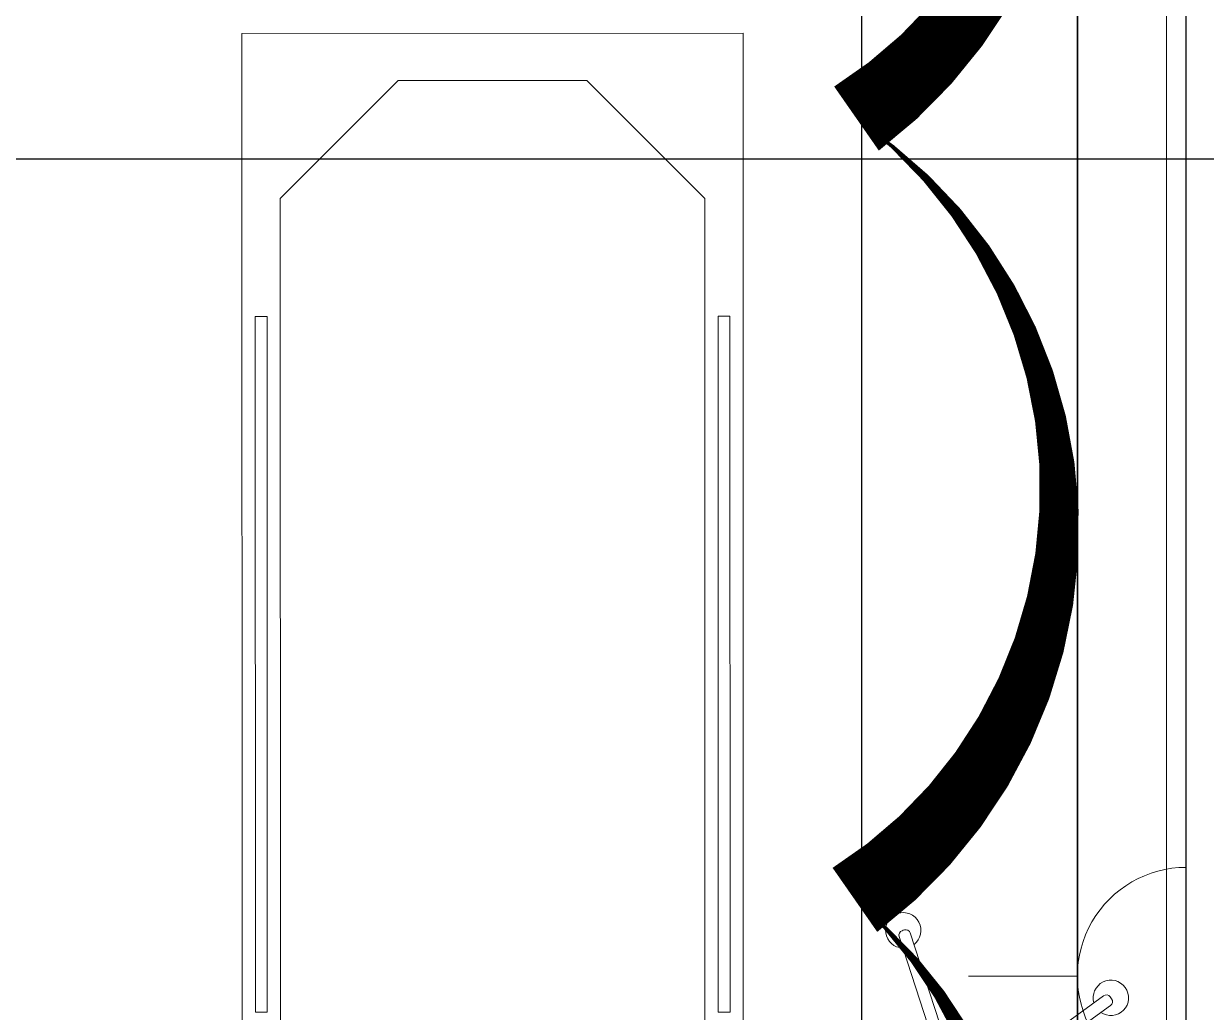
# Model space of a CAD drawing. Header units: metres. Extents: x 75097 to 220695, y -1557923 to -1361206.
# Drawn here: x 157341 to 159347, y -1410721 to -1409044 of the extents above; entities that cross this region are included whole.
import ezdxf

# ---------------------------------------------------------------- set-up
doc = ezdxf.new("R2010")
doc.units = ezdxf.units.M
doc.layers.get('0').update_dxf_attribs({"lineweight": 0})
doc.layers.add('A-100 - Copy$0$axes', color=8, linetype='Continuous')
for name, color, linetype, lineweight in [('A-100 - Copy$0$Medical Equipment and Furniture', 8, 'Continuous', 0), ('A-100 - Copy$0$Medical Equipment and Furniture1', 8, 'Continuous', 5), ('A-100 - Copy$0$Walls', 8, 'Continuous', 0), ('E-LG', 245, 'Continuous', 30)]:
    doc.layers.add(name, color=color, linetype=linetype, lineweight=lineweight)
doc.layers.add('E-POWR', color=7, linetype='Continuous', lineweight=9, true_color=0x4e7e3e)
doc.layers.add('REV 01', color=7, linetype='Continuous', lineweight=0, true_color=0xe41b4d)

# ---------------------------------------------------------------- blocks, each defined once
blk = doc.blocks.new('NORMAL SOCKET')
at = {"layer": 'E-POWR'}
for p, q in [((0, 307.7), (0, 615.4)), ((-307.7, 0), (307.7, 0))]:
    blk.add_line(p, q, dxfattribs=at)
blk.add_ellipse((0, 0), major_axis=(32.8, 305.9), ratio=1, start_param=4.81904, end_param=7.960633, dxfattribs=at)
blk = doc.blocks.new('A-100 - Copy$0$HF16786E-P')
at = {"layer": 'A-100 - Copy$0$Medical Equipment and Furniture1'}
for p, q in [((0, 0.425), (-2.14, 0.425)), ((-2.14, 0.425), (-2.14, -0.425)), ((-0.48, 0.4025), (-1.66, 0.4025)), ((-1.66, 0.3825), (-1.66, 0.4025)), ((-0.48, 0.3825), (-0.48, 0.4025)), ((-0.48, 0.3825), (-1.66, 0.3825)), ((-1.86, 0.36), (-2.06, 0.16)), ((-0.28, 0.36), (-1.86, 0.36)), ((-2.06, 0.16), (-2.06, -0.16)), ((-2.06, -0.16), (-1.86, -0.36)), ((-1.86, -0.36), (-0.28, -0.36)), ((-0.48, -0.3825), (-1.66, -0.3825)), ((-1.66, -0.3825), (-1.66, -0.4025)), ((-0.48, -0.3825), (-0.48, -0.4025)), ((-0.48, -0.4025), (-1.66, -0.4025)), ((-2.14, -0.425), (0, -0.425))]:
    blk.add_line(p, q, dxfattribs=at)
for points in [[(-0.48, 0.3825), (-0.48, 0.3825), (-0.48, 0.3825), (-0.48, 0.3825), (-0.48, 0.3825), (-0.48, 0.3825), (-0.48, 0.3825), (-0.48, 0.3825), (-0.48, 0.3825), (-0.48, 0.3825), (-0.48, 0.3825), (-0.48, 0.3825), (-0.48, 0.3825), (-0.48, 0.3825), (-0.48, 0.3825), (-0.48, 0.3825), (-0.48, 0.3825), (-0.48, 0.3825), (-0.48, 0.3825), (-0.48, 0.3825), (-0.48, 0.3825), (-0.48, 0.3825), (-0.48, 0.3825), (-0.48, 0.3825), (-0.48, 0.3825), (-0.48, 0.3825), (-0.48, 0.3825), (-0.48, 0.3825), (-0.48, 0.3825), (-0.48, 0.3825), (-0.48, 0.3825), (-0.48, 0.3825), (-0.48, 0.3825), (-0.48, 0.3825), (-0.48, 0.3825), (-0.48, 0.3825), (-0.48, 0.3825), (-0.48, 0.3825), (-0.48, 0.3825), (-0.48, 0.3825), (-0.48, 0.3825), (-0.48, 0.3825), (-0.48, 0.3825), (-0.48, 0.3825), (-0.48, 0.3825), (-0.48, 0.3825), (-0.48, 0.3825), (-0.48, 0.3825), (-0.48, 0.3825), (-0.48, 0.3825), (-0.48, 0.3825), (-0.48, 0.3825), (-0.48, 0.3825), (-0.48, 0.3825), (-0.48, 0.3825), (-0.48, 0.3825), (-0.48, 0.3825), (-0.48, 0.3825), (-0.48, 0.3825), (-0.48, 0.3825), (-0.48, 0.3825), (-0.48, 0.3825), (-0.48, 0.3825), (-0.48, 0.3825), (-0.48, 0.3825), (-0.48, 0.3825), (-0.48, 0.3825), (-0.48, 0.3825), (-0.48, 0.3825), (-0.48, 0.3825), (-0.48, 0.3825), (-0.48, 0.3825), (-0.48, 0.3825), (-0.48, 0.3825), (-0.48, 0.3825), (-0.48, 0.3825), (-0.48, 0.3825), (-0.48, 0.3825), (-0.48, 0.3825), (-0.48, 0.3825), (-0.48, 0.3825), (-0.48, 0.3825), (-0.48, 0.3825), (-0.48, 0.3825), (-0.48, 0.3825), (-0.48, 0.3825), (-0.48, 0.3825), (-0.48, 0.3825), (-0.48, 0.3825), (-0.48, 0.3825), (-0.48, 0.3825), (-0.48, 0.3825), (-0.48, 0.3825), (-0.48, 0.3825), (-0.48, 0.3825), (-0.48, 0.3825), (-0.48, 0.3825), (-0.48, 0.3825), (-0.48, 0.3825), (-0.48, 0.3825), (-0.48, 0.3825), (-0.48, 0.3825), (-0.48, 0.3825), (-0.48, 0.3825), (-0.48, 0.3825), (-0.48, 0.3825), (-0.48, 0.3825), (-0.48, 0.3825), (-0.48, 0.3825), (-0.48, 0.3825), (-0.48, 0.3825), (-0.48, 0.3825), (-0.48, 0.3825), (-0.48, 0.3825), (-0.48, 0.3825), (-0.48, 0.3825), (-0.48, 0.3825), (-0.48, 0.3825), (-0.48, 0.3825), (-0.48, 0.3825), (-0.48, 0.3825), (-0.48, 0.3825), (-0.48, 0.3825), (-0.48, 0.3825), (-0.48, 0.3825), (-0.48, 0.3825), (-0.48, 0.3825), (-0.48, 0.3825), (-0.48, 0.3825), (-0.48, 0.3825), (-0.48, 0.3825), (-0.48, 0.3825), (-0.48, 0.3825), (-0.48, 0.3825), (-0.48, 0.3825), (-0.48, 0.3825), (-0.48, 0.3825), (-0.48, 0.3825), (-0.48, 0.3825), (-0.48, 0.3825), (-0.48, 0.3825), (-0.48, 0.3825), (-0.48, 0.3825), (-0.48, 0.3825), (-0.48, 0.3825), (-0.48, 0.3825), (-0.48, 0.3825), (-0.48, 0.3825), (-0.48, 0.3825), (-0.48, 0.3825), (-0.48, 0.3825), (-0.48, 0.3825), (-0.48, 0.3825), (-0.48, 0.3825), (-0.48, 0.3825), (-0.48, 0.3825), (-0.48, 0.3825), (-0.48, 0.3825), (-0.48, 0.3825), (-0.48, 0.3825), (-0.48, 0.3825), (-0.48, 0.3825), (-0.48, 0.3825), (-0.48, 0.3825), (-0.48, 0.3825), (-0.48, 0.3825), (-0.48, 0.3825), (-0.48, 0.3825), (-0.48, 0.3825), (-0.48, 0.3825), (-0.48, 0.3825), (-0.48, 0.3825), (-0.48, 0.3825), (-0.48, 0.3825), (-0.48, 0.3825), (-0.48, 0.3825), (-0.48, 0.3825), (-0.48, 0.3825), (-0.48, 0.3825), (-0.48, 0.3825), (-0.48, 0.3825), (-0.48, 0.3825), (-0.48, 0.3825), (-0.48, 0.3825), (-0.48, 0.3825), (-0.48, 0.3825), (-0.48, 0.3825), (-0.48, 0.3825), (-0.48, 0.3825), (-0.48, 0.3825), (-0.48, 0.3825), (-0.48, 0.3825), (-0.48, 0.3825), (-0.48, 0.3825), (-0.48, 0.3825), (-0.48, 0.3825), (-0.48, 0.3825), (-0.48, 0.3825), (-0.48, 0.3825), (-0.48, 0.3825), (-0.48, 0.3825), (-0.48, 0.3825), (-0.48, 0.3825), (-0.48, 0.3825), (-0.48, 0.3825), (-0.48, 0.3825), (-0.48, 0.3825), (-0.48, 0.3825), (-0.48, 0.3825), (-0.48, 0.3825), (-0.48, 0.3825), (-0.48, 0.3825), (-0.48, 0.3825), (-0.48, 0.3825), (-0.48, 0.3825), (-0.48, 0.3825), (-0.48, 0.3825), (-0.48, 0.3825), (-0.48, 0.3825)], [(-0.48, 0.3825), (-0.48, 0.3825), (-0.48, 0.3825), (-0.48, 0.3825), (-0.48, 0.3825), (-0.48, 0.3825), (-0.48, 0.3825), (-0.48, 0.3825), (-0.48, 0.3825), (-0.48, 0.3825), (-0.48, 0.3825), (-0.48, 0.3825), (-0.48, 0.3825), (-0.48, 0.3825), (-0.48, 0.3825), (-0.48, 0.3825), (-0.48, 0.3825), (-0.48, 0.3825), (-0.48, 0.3825), (-0.48, 0.3825), (-0.48, 0.3825), (-0.48, 0.3825), (-0.48, 0.3825), (-0.48, 0.3825), (-0.48, 0.3825), (-0.48, 0.3825), (-0.48, 0.3825), (-0.48, 0.3825), (-0.48, 0.3825), (-0.48, 0.3825), (-0.48, 0.3825), (-0.48, 0.3825), (-0.48, 0.3825), (-0.48, 0.3825), (-0.48, 0.3825), (-0.48, 0.3825), (-0.48, 0.3825), (-0.48, 0.3825), (-0.48, 0.3825), (-0.48, 0.3825), (-0.48, 0.3825), (-0.48, 0.3825), (-0.48, 0.3825), (-0.48, 0.3825), (-0.48, 0.3825), (-0.48, 0.3825), (-0.48, 0.3825), (-0.48, 0.3825), (-0.48, 0.3825), (-0.48, 0.3825), (-0.48, 0.3825), (-0.48, 0.3825), (-0.48, 0.3825), (-0.48, 0.3825), (-0.48, 0.3825), (-0.48, 0.3825), (-0.48, 0.3825), (-0.48, 0.3825), (-0.48, 0.3825), (-0.48, 0.3825), (-0.48, 0.3825), (-0.48, 0.3825), (-0.48, 0.3825), (-0.48, 0.3825), (-0.48, 0.3825), (-0.48, 0.3825), (-0.48, 0.3825), (-0.48, 0.3825), (-0.48, 0.3825), (-0.48, 0.3825), (-0.48, 0.3825), (-0.48, 0.3825), (-0.48, 0.3825), (-0.48, 0.3825), (-0.48, 0.3825), (-0.48, 0.3825), (-0.48, 0.3825), (-0.48, 0.3825), (-0.48, 0.3825), (-0.48, 0.3825), (-0.48, 0.3825), (-0.48, 0.3825), (-0.48, 0.3825), (-0.48, 0.3825), (-0.48, 0.3825), (-0.48, 0.3825), (-0.48, 0.3825), (-0.48, 0.3825), (-0.48, 0.3825), (-0.48, 0.3825), (-0.48, 0.3825), (-0.48, 0.3825), (-0.48, 0.3825), (-0.48, 0.3825), (-0.48, 0.3825), (-0.48, 0.3825), (-0.48, 0.3825), (-0.48, 0.3825), (-0.48, 0.3825), (-0.48, 0.3825), (-0.48, 0.3825), (-0.48, 0.3825), (-0.48, 0.3825), (-0.48, 0.3825), (-0.48, 0.3825), (-0.48, 0.3825), (-0.48, 0.3825), (-0.48, 0.3825), (-0.48, 0.3825), (-0.48, 0.3825), (-0.48, 0.3825), (-0.48, 0.3825), (-0.48, 0.3825), (-0.48, 0.3825), (-0.48, 0.3825), (-0.48, 0.3825), (-0.48, 0.3825), (-0.48, 0.3825), (-0.48, 0.3825), (-0.48, 0.3825), (-0.48, 0.3825), (-0.48, 0.3825), (-0.48, 0.3825), (-0.48, 0.3825), (-0.48, 0.3825), (-0.48, 0.3825), (-0.48, 0.3825), (-0.48, 0.3825), (-0.48, 0.3825), (-0.48, 0.3825), (-0.48, 0.3825), (-0.48, 0.3825), (-0.48, 0.3825), (-0.48, 0.3825), (-0.48, 0.3825), (-0.48, 0.3825), (-0.48, 0.3825), (-0.48, 0.3825), (-0.48, 0.3825), (-0.48, 0.3825), (-0.48, 0.3825), (-0.48, 0.3825), (-0.48, 0.3825), (-0.48, 0.3825), (-0.48, 0.3825), (-0.48, 0.3825), (-0.48, 0.3825), (-0.48, 0.3825), (-0.48, 0.3825), (-0.48, 0.3825), (-0.48, 0.3825), (-0.48, 0.3825), (-0.48, 0.3825), (-0.48, 0.3825), (-0.48, 0.3825), (-0.48, 0.3825), (-0.48, 0.3825), (-0.48, 0.3825), (-0.48, 0.3825), (-0.48, 0.3825), (-0.48, 0.3825), (-0.48, 0.3825), (-0.48, 0.3825), (-0.48, 0.3825), (-0.48, 0.3825), (-0.48, 0.3825), (-0.48, 0.3825), (-0.48, 0.3825), (-0.48, 0.3825), (-0.48, 0.3825), (-0.48, 0.3825), (-0.48, 0.3825), (-0.48, 0.3825), (-0.48, 0.3825), (-0.48, 0.3825), (-0.48, 0.3825), (-0.48, 0.3825), (-0.48, 0.3825), (-0.48, 0.3825), (-0.48, 0.3825), (-0.48, 0.3825), (-0.48, 0.3825), (-0.48, 0.3825), (-0.48, 0.3825), (-0.48, 0.3825), (-0.48, 0.3825), (-0.48, 0.3825), (-0.48, 0.3825), (-0.48, 0.3825), (-0.48, 0.3825), (-0.48, 0.3825), (-0.48, 0.3825), (-0.48, 0.3825), (-0.48, 0.3825), (-0.48, 0.3825), (-0.48, 0.3825), (-0.48, 0.3825), (-0.48, 0.3825), (-0.48, 0.3825), (-0.48, 0.3825), (-0.48, 0.3825), (-0.48, 0.3825), (-0.48, 0.3825), (-0.48, 0.3825), (-0.48, 0.3825), (-0.48, 0.3825), (-0.48, 0.3825), (-0.48, 0.3825), (-0.48, 0.3825), (-0.48, 0.3825), (-0.48, 0.3825), (-0.48, 0.3825), (-0.48, 0.3825), (-0.48, 0.3825)], [(-0.48, 0.3825), (-0.48, 0.3825), (-0.48, 0.3825), (-0.48, 0.3825), (-0.48, 0.3825), (-0.48, 0.3825), (-0.48, 0.3825), (-0.48, 0.3825), (-0.48, 0.3825), (-0.48, 0.3825), (-0.48, 0.3825), (-0.48, 0.3825), (-0.48, 0.3825), (-0.48, 0.3825), (-0.48, 0.3825), (-0.48, 0.3825), (-0.48, 0.3825), (-0.48, 0.3825), (-0.48, 0.3825), (-0.48, 0.3825), (-0.48, 0.3825), (-0.48, 0.3825), (-0.48, 0.3825), (-0.48, 0.3825), (-0.48, 0.3825), (-0.48, 0.3825), (-0.48, 0.3825), (-0.48, 0.3825), (-0.48, 0.3825), (-0.48, 0.3825), (-0.48, 0.3825), (-0.48, 0.3825), (-0.48, 0.3825), (-0.48, 0.3825), (-0.48, 0.3825), (-0.48, 0.3825), (-0.48, 0.3825), (-0.48, 0.3825), (-0.48, 0.3825), (-0.48, 0.3825), (-0.48, 0.3825), (-0.48, 0.3825), (-0.48, 0.3825), (-0.48, 0.3825), (-0.48, 0.3825), (-0.48, 0.3825), (-0.48, 0.3825), (-0.48, 0.3825), (-0.48, 0.3825), (-0.48, 0.3825), (-0.48, 0.3825), (-0.48, 0.3825), (-0.48, 0.3825), (-0.48, 0.3825), (-0.48, 0.3825), (-0.48, 0.3825), (-0.48, 0.3825), (-0.48, 0.3825), (-0.48, 0.3825), (-0.48, 0.3825), (-0.48, 0.3825), (-0.48, 0.3825), (-0.48, 0.3825), (-0.48, 0.3825), (-0.48, 0.3825), (-0.48, 0.3825), (-0.48, 0.3825), (-0.48, 0.3825), (-0.48, 0.3825), (-0.48, 0.3825), (-0.48, 0.3825), (-0.48, 0.3825), (-0.48, 0.3825), (-0.48, 0.3825), (-0.48, 0.3825), (-0.48, 0.3825), (-0.48, 0.3825), (-0.48, 0.3825), (-0.48, 0.3825), (-0.48, 0.3825), (-0.48, 0.3825), (-0.48, 0.3825), (-0.48, 0.3825), (-0.48, 0.3825), (-0.48, 0.3825), (-0.48, 0.3825), (-0.48, 0.3825), (-0.48, 0.3825), (-0.48, 0.3825), (-0.48, 0.3825), (-0.48, 0.3825), (-0.48, 0.3825), (-0.48, 0.3825), (-0.48, 0.3825), (-0.48, 0.3825), (-0.48, 0.3825), (-0.48, 0.3825), (-0.48, 0.3825), (-0.48, 0.3825), (-0.48, 0.3825), (-0.48, 0.3825), (-0.48, 0.3825), (-0.48, 0.3825), (-0.48, 0.3825), (-0.48, 0.3825), (-0.48, 0.3825), (-0.48, 0.3825), (-0.48, 0.3825), (-0.48, 0.3825), (-0.48, 0.3825), (-0.48, 0.3825), (-0.48, 0.3825), (-0.48, 0.3825), (-0.48, 0.3825), (-0.48, 0.3825), (-0.48, 0.3825), (-0.48, 0.3825), (-0.48, 0.3825), (-0.48, 0.3825), (-0.48, 0.3825), (-0.48, 0.3825), (-0.48, 0.3825), (-0.48, 0.3825), (-0.48, 0.3825), (-0.48, 0.3825), (-0.48, 0.3825), (-0.48, 0.3825), (-0.48, 0.3825), (-0.48, 0.3825), (-0.48, 0.3825), (-0.48, 0.3825), (-0.48, 0.3825), (-0.48, 0.3825), (-0.48, 0.3825), (-0.48, 0.3825), (-0.48, 0.3825), (-0.48, 0.3825), (-0.48, 0.3825), (-0.48, 0.3825), (-0.48, 0.3825), (-0.48, 0.3825), (-0.48, 0.3825), (-0.48, 0.3825), (-0.48, 0.3825), (-0.48, 0.3825), (-0.48, 0.3825), (-0.48, 0.3825), (-0.48, 0.3825), (-0.48, 0.3825), (-0.48, 0.3825), (-0.48, 0.3825), (-0.48, 0.3825), (-0.48, 0.3825), (-0.48, 0.3825), (-0.48, 0.3825), (-0.48, 0.3825), (-0.48, 0.3825), (-0.48, 0.3825), (-0.48, 0.3825), (-0.48, 0.3825), (-0.48, 0.3825), (-0.48, 0.3825), (-0.48, 0.3825), (-0.48, 0.3825), (-0.48, 0.3825), (-0.48, 0.3825), (-0.48, 0.3825), (-0.48, 0.3825), (-0.48, 0.3825), (-0.48, 0.3825), (-0.48, 0.3825), (-0.48, 0.3825), (-0.48, 0.3825), (-0.48, 0.3825), (-0.48, 0.3825), (-0.48, 0.3825), (-0.48, 0.3825), (-0.48, 0.3825), (-0.48, 0.3825), (-0.48, 0.3825), (-0.48, 0.3825), (-0.48, 0.3825), (-0.48, 0.3825), (-0.48, 0.3825), (-0.48, 0.3825), (-0.48, 0.3825), (-0.48, 0.3825), (-0.48, 0.3825), (-0.48, 0.3825), (-0.48, 0.3825), (-0.48, 0.3825), (-0.48, 0.3825), (-0.48, 0.3825), (-0.48, 0.3825), (-0.48, 0.3825), (-0.48, 0.3825), (-0.48, 0.3825), (-0.48, 0.3825), (-0.48, 0.3825), (-0.48, 0.3825), (-0.48, 0.3825), (-0.48, 0.3825), (-0.48, 0.3825), (-0.48, 0.3825), (-0.48, 0.3825), (-0.48, 0.3825), (-0.48, 0.3825), (-0.48, 0.3825), (-0.48, 0.3825), (-0.48, 0.3825), (-0.48, 0.3825), (-0.48, 0.3825), (-0.48, 0.3825), (-0.48, 0.3825), (-0.48, 0.3825), (-0.48, 0.3825), (-0.48, 0.3825), (-0.48, 0.3825), (-0.48, 0.3825), (-0.48, 0.3825), (-0.48, 0.3825), (-0.48, 0.3825), (-0.48, 0.3825), (-0.48, 0.3825), (-0.48, 0.3825), (-0.48, 0.3825), (-0.48, 0.3825), (-0.48, 0.3825), (-0.48, 0.3825), (-0.48, 0.3825), (-0.48, 0.3825), (-0.48, 0.3825), (-0.48, 0.3825), (-0.48, 0.3825), (-0.48, 0.3825), (-0.48, 0.3825), (-0.48, 0.3825), (-0.48, 0.3825), (-0.48, 0.3825), (-0.48, 0.3825), (-0.48, 0.3825), (-0.48, 0.3825), (-0.48, 0.3825), (-0.48, 0.3825), (-0.48, 0.3825), (-0.48, 0.3825), (-0.48, 0.3825), (-0.48, 0.3825), (-0.48, 0.3825), (-0.48, 0.3825), (-0.48, 0.3825), (-0.48, 0.3825), (-0.48, 0.3825), (-0.48, 0.3825), (-0.48, 0.3825), (-0.48, 0.3825), (-0.48, 0.3825), (-0.48, 0.3825), (-0.48, 0.3825), (-0.48, 0.3825), (-0.48, 0.3825), (-0.48, 0.3825), (-0.48, 0.3825), (-0.48, 0.3825), (-0.48, 0.3825), (-0.48, 0.3825), (-0.48, 0.3825), (-0.48, 0.3825), (-0.48, 0.3825), (-0.48, 0.3825), (-0.48, 0.3825), (-0.48, 0.3825), (-0.48, 0.3825), (-0.48, 0.3825), (-0.48, 0.3825), (-0.48, 0.3825), (-0.48, 0.3825)]]:
    blk.add_lwpolyline(points, close=True, dxfattribs=at)
for points in [[(-0.48, 0.3825), (-0.48, 0.3825), (-0.48, 0.3825), (-0.48, 0.3825), (-0.48, 0.3825), (-0.48, 0.3825), (-0.48, 0.3825), (-0.48, 0.3825)], [(-0.48, 0.3825), (-0.48, 0.3825), (-0.48, 0.3825), (-0.48, 0.3825), (-0.48, 0.3825), (-0.48, 0.3825), (-0.48, 0.3825), (-0.48, 0.3825), (-0.48, 0.3825), (-0.48, 0.3825), (-0.48, 0.3825), (-0.48, 0.3825), (-0.48, 0.3825), (-0.48, 0.3825), (-0.48, 0.3825), (-0.48, 0.3825), (-0.48, 0.3825), (-0.48, 0.3825), (-0.48, 0.3825), (-0.48, 0.3825), (-0.48, 0.3825), (-0.48, 0.3825), (-0.48, 0.3825), (-0.48, 0.3825), (-0.48, 0.3825), (-0.48, 0.3825), (-0.48, 0.3825), (-0.48, 0.3825), (-0.48, 0.3825), (-0.48, 0.3825), (-0.48, 0.3825), (-0.48, 0.3825), (-0.48, 0.3825), (-0.48, 0.3825), (-0.48, 0.3825), (-0.48, 0.3825), (-0.48, 0.3825), (-0.48, 0.3825), (-0.48, 0.3825), (-0.48, 0.3825), (-0.48, 0.3825), (-0.48, 0.3825), (-0.48, 0.3825), (-0.48, 0.3825), (-0.48, 0.3825), (-0.48, 0.3825), (-0.48, 0.3825), (-0.48, 0.3825), (-0.48, 0.3825), (-0.48, 0.3825), (-0.48, 0.3825), (-0.48, 0.3825), (-0.48, 0.3825), (-0.48, 0.3825), (-0.48, 0.3825), (-0.48, 0.3825), (-0.48, 0.3825), (-0.48, 0.3825), (-0.48, 0.3825), (-0.48, 0.3825), (-0.48, 0.3825), (-0.48, 0.3825), (-0.48, 0.3825), (-0.48, 0.3825), (-0.48, 0.3825), (-0.48, 0.3825), (-0.48, 0.3825), (-0.48, 0.3825), (-0.48, 0.3825), (-0.48, 0.3825), (-0.48, 0.3825), (-0.48, 0.3825), (-0.48, 0.3825), (-0.48, 0.3825), (-0.48, 0.3825), (-0.48, 0.3825), (-0.48, 0.3825), (-0.48, 0.3825), (-0.48, 0.3825), (-0.48, 0.3825), (-0.48, 0.3825), (-0.48, 0.3825), (-0.48, 0.3825), (-0.48, 0.3825), (-0.48, 0.3825), (-0.48, 0.3825), (-0.48, 0.3825), (-0.48, 0.3825), (-0.48, 0.3825), (-0.48, 0.3825), (-0.48, 0.3825), (-0.48, 0.3825), (-0.48, 0.3825), (-0.48, 0.3825), (-0.48, 0.3825), (-0.48, 0.3825), (-0.48, 0.3825), (-0.48, 0.3825), (-0.48, 0.3825), (-0.48, 0.3825), (-0.48, 0.3825), (-0.48, 0.3825), (-0.48, 0.3825), (-0.48, 0.3825), (-0.48, 0.3825), (-0.48, 0.3825), (-0.48, 0.3825), (-0.48, 0.3825), (-0.48, 0.3825), (-0.48, 0.3825), (-0.48, 0.3825)], [(-0.48, 0.3825), (-0.48, 0.3825), (-0.48, 0.3825), (-0.48, 0.3825), (-0.48, 0.3825), (-0.48, 0.3825), (-0.48, 0.3825), (-0.48, 0.3825), (-0.48, 0.3825), (-0.48, 0.3825), (-0.48, 0.3825), (-0.48, 0.3825), (-0.48, 0.3825), (-0.48, 0.3825), (-0.48, 0.3825), (-0.48, 0.3825), (-0.48, 0.3825)], [(-0.48, 0.3825), (-0.48, 0.3825), (-0.48, 0.3825), (-0.48, 0.3825), (-0.48, 0.3825), (-0.48, 0.3825), (-0.48, 0.3825)], [(-0.48, 0.3825), (-0.48, 0.3825), (-0.48, 0.3825), (-0.48, 0.3825), (-0.48, 0.3825), (-0.48, 0.3825), (-0.48, 0.3825), (-0.48, 0.3825), (-0.48, 0.3825), (-0.48, 0.3825), (-0.48, 0.3825), (-0.48, 0.3825)], [(-0.48, 0.3825), (-0.48, 0.3825), (-0.48, 0.3825), (-0.48, 0.3825), (-0.48, 0.3825), (-0.48, 0.3825), (-0.48, 0.3825), (-0.48, 0.3825), (-0.48, 0.3825), (-0.48, 0.3825), (-0.48, 0.3825), (-0.48, 0.3825), (-0.48, 0.3825), (-0.48, 0.3825), (-0.48, 0.3825), (-0.48, 0.3825), (-0.48, 0.3825), (-0.48, 0.3825), (-0.48, 0.3825), (-0.48, 0.3825), (-0.48, 0.3825), (-0.48, 0.3825), (-0.48, 0.3825), (-0.48, 0.3825), (-0.48, 0.3825), (-0.48, 0.3825), (-0.48, 0.3825), (-0.48, 0.3825), (-0.48, 0.3825), (-0.48, 0.3825), (-0.48, 0.3825), (-0.48, 0.3825), (-0.48, 0.3825), (-0.48, 0.3825), (-0.48, 0.3825), (-0.48, 0.3825), (-0.48, 0.3825), (-0.48, 0.3825), (-0.48, 0.3825), (-0.48, 0.3825), (-0.48, 0.3825), (-0.48, 0.3825), (-0.48, 0.3825), (-0.48, 0.3825), (-0.48, 0.3825), (-0.48, 0.3825), (-0.48, 0.3825), (-0.48, 0.3825), (-0.48, 0.3825), (-0.48, 0.3825), (-0.48, 0.3825), (-0.48, 0.3825), (-0.48, 0.3825), (-0.48, 0.3825), (-0.48, 0.3825), (-0.48, 0.3825), (-0.48, 0.3825), (-0.48, 0.3825), (-0.48, 0.3825), (-0.48, 0.3825), (-0.48, 0.3825), (-0.48, 0.3825), (-0.48, 0.3825), (-0.48, 0.3825), (-0.48, 0.3825), (-0.48, 0.3825), (-0.48, 0.3825), (-0.48, 0.3825), (-0.48, 0.3825), (-0.48, 0.3825), (-0.48, 0.3825), (-0.48, 0.3825), (-0.48, 0.3825), (-0.48, 0.3825), (-0.48, 0.3825), (-0.48, 0.3825), (-0.48, 0.3825), (-0.48, 0.3825), (-0.48, 0.3825), (-0.48, 0.3825), (-0.48, 0.3825), (-0.48, 0.3825), (-0.48, 0.3825), (-0.48, 0.3825), (-0.48, 0.3825), (-0.48, 0.3825), (-0.48, 0.3825), (-0.48, 0.3825), (-0.48, 0.3825)], [(-0.48, 0.3825), (-0.48, 0.3825), (-0.48, 0.3825), (-0.48, 0.3825), (-0.48, 0.3825), (-0.48, 0.3825), (-0.48, 0.3825), (-0.48, 0.3825), (-0.48, 0.3825), (-0.48, 0.3825), (-0.48, 0.3825), (-0.48, 0.3825), (-0.48, 0.3825), (-0.48, 0.3825), (-0.48, 0.3825), (-0.48, 0.3825), (-0.48, 0.3825), (-0.48, 0.3825), (-0.48, 0.3825), (-0.48, 0.3825), (-0.48, 0.3825), (-0.48, 0.3825), (-0.48, 0.3825), (-0.48, 0.3825), (-0.48, 0.3825), (-0.48, 0.3825), (-0.48, 0.3825), (-0.48, 0.3825), (-0.48, 0.3825), (-0.48, 0.3825), (-0.48, 0.3825), (-0.48, 0.3825), (-0.48, 0.3825), (-0.48, 0.3825), (-0.48, 0.3825), (-0.48, 0.3825), (-0.48, 0.3825), (-0.48, 0.3825), (-0.48, 0.3825), (-0.48, 0.3825), (-0.48, 0.3825), (-0.48, 0.3825), (-0.48, 0.3825), (-0.48, 0.3825), (-0.48, 0.3825), (-0.48, 0.3825), (-0.48, 0.3825), (-0.48, 0.3825), (-0.48, 0.3825), (-0.48, 0.3825), (-0.48, 0.3825), (-0.48, 0.3825), (-0.48, 0.3825), (-0.48, 0.3825)], [(-0.48, 0.3825), (-0.48, 0.3825), (-0.48, 0.3825), (-0.48, 0.3825), (-0.48, 0.3825), (-0.48, 0.3825), (-0.48, 0.3825), (-0.48, 0.3825), (-0.48, 0.3825), (-0.48, 0.3825)], [(-0.48, 0.3825), (-0.48, 0.3825), (-0.48, 0.3825), (-0.48, 0.3825), (-0.48, 0.3825), (-0.48, 0.3825), (-0.48, 0.3825), (-0.48, 0.3825), (-0.48, 0.3825), (-0.48, 0.3825)], [(-0.48, 0.3825), (-0.48, 0.3825), (-0.48, 0.3825), (-0.48, 0.3825), (-0.48, 0.3825), (-0.48, 0.3825), (-0.48, 0.3825), (-0.48, 0.3825), (-0.48, 0.3825), (-0.48, 0.3825), (-0.48, 0.3825), (-0.48, 0.3825), (-0.48, 0.3825), (-0.48, 0.3825), (-0.48, 0.3825)], [(-0.48, 0.3825), (-0.48, 0.3825), (-0.48, 0.3825), (-0.48, 0.3825), (-0.48, 0.3825), (-0.48, 0.3825), (-0.48, 0.3825), (-0.48, 0.3825), (-0.48, 0.3825), (-0.48, 0.3825)], [(-0.48, 0.3825), (-0.48, 0.3825), (-0.48, 0.3825), (-0.48, 0.3825), (-0.48, 0.3825), (-0.48, 0.3825), (-0.48, 0.3825)], [(-0.48, 0.3825), (-0.48, 0.3825), (-0.48, 0.3825), (-0.48, 0.3825), (-0.48, 0.3825), (-0.48, 0.3825), (-0.48, 0.3825), (-0.48, 0.3825), (-0.48, 0.3825), (-0.48, 0.3825)], [(-0.48, 0.3825), (-0.48, 0.3825), (-0.48, 0.3825), (-0.48, 0.3825), (-0.48, 0.3825), (-0.48, 0.3825), (-0.48, 0.3825), (-0.48, 0.3825), (-0.48, 0.3825), (-0.48, 0.3825), (-0.48, 0.3825), (-0.48, 0.3825), (-0.48, 0.3825), (-0.48, 0.3825), (-0.48, 0.3825), (-0.48, 0.3825), (-0.48, 0.3825), (-0.48, 0.3825)], [(-0.48, 0.3825), (-0.48, 0.3825), (-0.48, 0.3825), (-0.48, 0.3825), (-0.48, 0.3825), (-0.48, 0.3825), (-0.48, 0.3825), (-0.48, 0.3825), (-0.48, 0.3825)]]:
    blk.add_lwpolyline(points, dxfattribs=at)
blk = doc.blocks.new('A-100 - Copy$0$HF12177-P')
for p, q in [((-0.0196, -0.007), (-0.1885, 0.2255)), ((0, 0), (-0.1724, 0.2372)), ((0, 0), (0.1724, 0.2372)), ((0.0196, -0.007), (0.1885, 0.2255)), ((-0.12, -0.015), (-0.12, -0.019)), ((-0.112, -0.007), (0.112, -0.007)), ((-0.1, -0.007), (-0.1, -0.027)), ((0.1, -0.007), (0.1, -0.027)), ((0.12, -0.015), (0.12, -0.019)), ((-0.0631, -0.027), (-0.2951, -0.1024)), ((-0.01, -0.0308), (-0.2889, -0.1214)), ((-0.112, -0.027), (0.112, -0.027)), ((-0.01, -0.0308), (-0.01, -0.324)), ((0.01, -0.0308), (0.01, -0.324)), ((0.01, -0.0308), (0.2889, -0.1214)), ((0.0631, -0.027), (0.2951, -0.1024))]:
    blk.add_line(p, q)
for centre, radius, start, end in [((-0.1852, 0.2378), 0.03, 325.4712, 286.5288), ((0.1852, 0.2378), 0.03, 253.4712, 214.5288), ((-0.1821, 0.2302), 0.008, 126.3733, 216), ((0, -0.017), 0.315, 125.6267, 126.3733), ((-0.1788, 0.2325), 0.008, 36, 125.6267), ((0.1788, 0.2325), 0.008, 54.3733, 144), ((0, -0.017), 0.315, 53.6267, 54.3733), ((0.1821, 0.2302), 0.008, 324, 53.6267), ((-0.112, -0.015), 0.008, 90, 180), ((-0.112, -0.019), 0.008, 180, 270), ((0.112, -0.015), 0.008, 0, 90), ((0.112, -0.019), 0.008, 270, 0), ((-0.2996, -0.1144), 0.03, 37.4712, 358.5288), ((0.2996, -0.1144), 0.03, 181.4712, 142.5288), ((-0.2926, -0.11), 0.008, 108, 197.6267), ((0, -0.017), 0.315, 197.6267, 198.3733), ((-0.2914, -0.1138), 0.008, 198.3733, 288), ((0.2914, -0.1138), 0.008, 252, 341.6267), ((0.2926, -0.11), 0.008, 342.3733, 72), ((0, -0.017), 0.315, 341.6267, 342.3733), ((0, -0.332), 0.03, 109.4712, 70.5288), ((-0.002, -0.324), 0.008, 180, 269.6267), ((0, -0.017), 0.315, 269.6267, 270.3733), ((0.002, -0.324), 0.008, 270.3733, 0)]:
    blk.add_arc(centre, radius, start, end)
blk = doc.blocks.new('A-100 - Copy')
at = {"layer": 'A-100 - Copy$0$axes'}
for p, q in [((158763.3, -1477297.4, 0), (158763.3, -1391762.7, 0)), ((159313.3, -1477297.4, 0), (159313.3, -1391762.7, 0))]:
    blk.add_line(p, q, dxfattribs=at)
at = {"layer": 'A-100 - Copy$0$Walls'}
blk.add_line((159280, -1407230.6, 0), (159280, -1411222.7, 0), dxfattribs=at)
at = {"layer": 'A-100 - Copy$0$Medical Equipment and Furniture', "xscale": 1000, "yscale": 1000, "zscale": 1000, "rotation": 270.0149936594165}
blk.add_blockref('A-100 - Copy$0$HF16786E-P', (158137.1, -1411200.4, 0), dxfattribs=at)
at = {"layer": 'A-100 - Copy$0$Medical Equipment and Furniture', "extrusion": (-1.92689e-13, -1.39405e-12, -1), "xscale": -1000.000000000002, "yscale": 1000.000000000002, "zscale": -1000.000000000002, "rotation": 90.01496832471715}
blk.add_blockref('A-100 - Copy$0$HF12177-P', (-158947.6, -1410881.2, 0), dxfattribs=at)

msp = doc.modelspace()

# ---------------------------------------------------------------- linework, layer by layer
at = {"layer": 'E-LG', "color": 1, "elevation": 0}
msp.add_lwpolyline([(124395.1, -1407647.8), (124528.1, -1407798.6), (130983, -1407798.6), (130983, -1409352.8), (131058.2, -1409491.7), (131153.3, -1409271.3), (142717.1, -1409271.3), (142717.1, -1410428.7), (142929.8, -1410497.7), (142780, -1410333.4), (142780, -1409273), (166814.1, -1409273), (167013.9, -1409485.6)], dxfattribs=at)
at = {"layer": 'E-POWR', "const_width": 3, "elevation": 0}
msp.add_lwpolyline([(150715, -1410305.1), (152865.9, -1410305.1), (152865.9, -1407415.2), (153000.3, -1407414.2), (159128.7, -1407414.2), (159128.7, -1411343.1), (146081, -1411343.1), (145053.3, -1411343.5)], dxfattribs=at)

# ---------------------------------------------------------------- block references
at = {"layer": 'E-POWR', "color": 85, "xscale": -0.6, "yscale": 0.6, "zscale": 0.6, "rotation": 90}
msp.add_blockref('NORMAL SOCKET', (159313.3, -1410659.4, 0), dxfattribs=at)

# ---------------------------------------------------------------- next in the draw order: block references
msp.add_blockref('A-100 - Copy', (0, 0))

# ---------------------------------------------------------------- next in the draw order: linework, layer by layer
at = {"layer": 'REV 01', "color": 3, "elevation": 0}
msp.add_lwpolyline([(154069.5, -1407269.5, 0, 132.5, -0.520567), (155394.4, -1407269.3, 0, 132.5, -0.520567), (156719.3, -1407269.2, 0, 132.5, -0.520567), (158044.2, -1407269.1, 0, 132.5, -0.520567), (158756.8, -1407880.1, 0, 132.5, -0.520567), (158754, -1409205, 0, 132.5, -0.520567), (158751.3, -1410530, 0, 132.5, -0.520567), (158645.9, -1411752, 0, 132.5, -0.520567), (157321, -1411752.2, 0, 132.5, -0.520567), (155996, -1411752.3, 0, 132.5, -0.520567), (154671.1, -1411752.4, 0, 132.5, -0.520567)], format="xyseb", dxfattribs=at)

doc.saveas('drawing.dxf')
